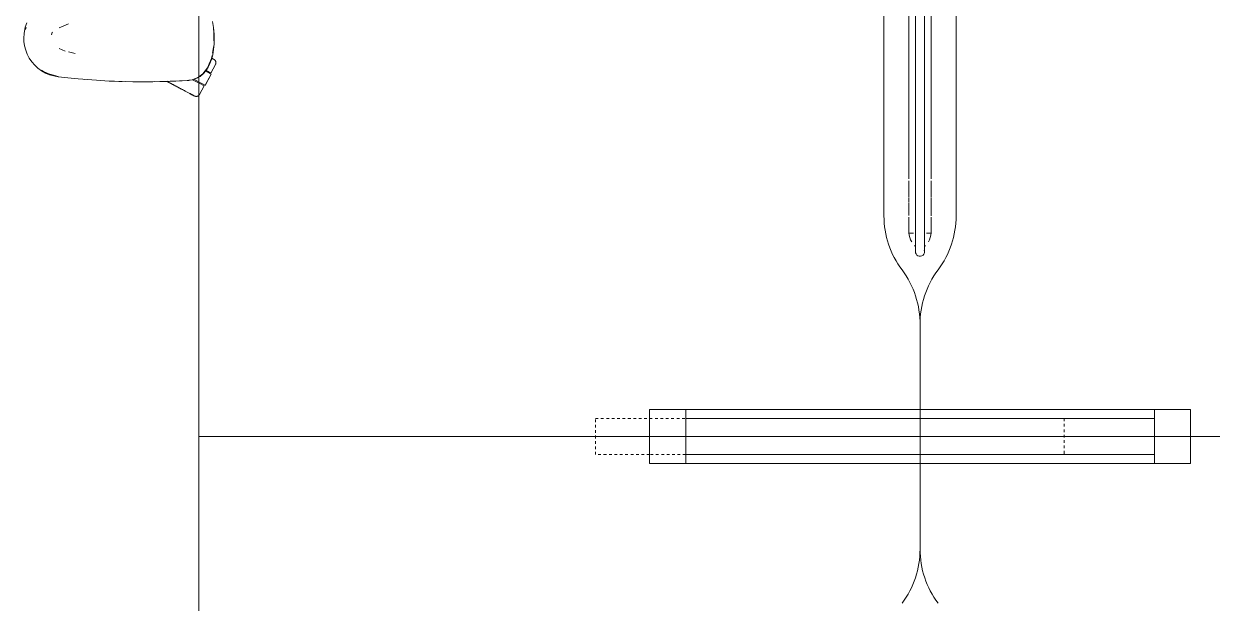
# Model space of a CAD drawing. Header units: millimetres. Extents: x 155927 to 326028, y -36033 to 97293.
# Drawn here: x 185407 to 186725, y 31223 to 31866 of the extents above; entities that cross this region are included whole.
import ezdxf

# ---------------------------------------------------------------- set-up
doc = ezdxf.new("R2010")
doc.units = ezdxf.units.MM
doc.header["$MEASUREMENT"] = 0
doc.linetypes.add('Dash', pattern=[6, 3, -3])
for name, color, linetype, lineweight in [('G-IMPT', 8, 'CONTINUOUS', 9), ('I-FURN', 8, 'CONTINUOUS', 9), ('I-FURN-HDLN', 8, 'Dash', 9)]:
    doc.layers.add(name, color=color, linetype=linetype, lineweight=lineweight)

msp = doc.modelspace()

# ---------------------------------------------------------------- linework, layer by layer
at = {"layer": 'G-IMPT'}
for p, q in [((185616.1, 31868.4), (185617.2, 31861.6)), ((185406.6, 31849.8), (185406.9, 31854.9)), ((185406.9, 31854.9), (185407.7, 31859.8)), ((185407.7, 31859.8), (185408.3, 31861.9)), ((185410, 31866.7), (185408.3, 31861.9)), ((185409.1, 31861.5), (185408.5, 31859.5)), ((185437.2, 31853.6), (185438.2, 31855.9)), ((185438.2, 31855.9), (185438.5, 31856.3)), ((185456.2, 31865.5), (185445.7, 31861.4)), ((185617.3, 31857), (185616.9, 31859.8)), ((185617.8, 31854.3), (185617.2, 31861.6)), ((185617.3, 31857), (185617.5, 31849.8)), ((185406.6, 31849.8), (185406.7, 31846)), ((185407.4, 31841.4), (185406.7, 31846)), ((185407.4, 31841.4), (185408.7, 31836.6)), ((185617.2, 31837.3), (185617.7, 31843.5)), ((185617.3, 31846.7), (185617.5, 31849.8)), ((185617.9, 31849.8), (185617.7, 31843.5)), ((185617.8, 31854.3), (185617.9, 31849.8)), ((185410.5, 31831.9), (185408.7, 31836.6)), ((185412.7, 31827.7), (185410.5, 31831.9)), ((185445.8, 31838.4), (185452.6, 31835.2)), ((185463.7, 31832.8), (185456.2, 31834.4)), ((185614.7, 31825.9), (185616.2, 31831.4)), ((185614.7, 31827), (185615.4, 31830.5)), ((185616, 31833.2), (185616.7, 31837)), ((185617.2, 31837.3), (185616.2, 31831.4)), ((185616.7, 31837), (185616.9, 31840.2)), ((185412.7, 31827.7), (185415.5, 31823.5)), ((185415.5, 31823.5), (185418.8, 31819.7)), ((185422.3, 31816.5), (185418.8, 31819.7)), ((185422.3, 31816.5), (185426.4, 31813.5)), ((185605.3, 31810.2), (185610.3, 31816.7)), ((185611.2, 31817.5), (185608.5, 31813.5)), ((185610.5, 31817), (185612.4, 31821.4)), ((185611.2, 31817.5), (185613.1, 31821.6)), ((185614.7, 31827), (185612.4, 31821.4)), ((185614.7, 31825.9), (185613.1, 31821.6)), ((185426.3, 31814.2), (185428.4, 31812.6)), ((185430.8, 31811), (185426.4, 31813.5)), ((185436.5, 31808.9), (185428.4, 31812.6)), ((185430.8, 31811), (185435, 31809.2)), ((185445.5, 31806.9), (185433, 31810.7)), ((185433, 31810.7), (185442.1, 31807.8)), ((185435, 31809.2), (185439.9, 31807.8)), ((185436.5, 31808.9), (185444.9, 31807)), ((185444.9, 31806.9), (185439.9, 31807.8)), ((185445.5, 31806.9), (185442.1, 31807.8)), ((185462.9, 31805), (185444.9, 31806.9)), ((185467, 31804.6), (185462.9, 31805)), ((185482.1, 31803.4), (185467, 31804.6)), ((185473.9, 31804), (185472.2, 31804.2)), ((185482.1, 31803.4), (185487.1, 31803)), ((185487.1, 31803), (185501.3, 31802.2)), ((185507.3, 31802), (185501.3, 31802.2)), ((185507.3, 31802), (185519.1, 31801.6)), ((185512.2, 31801.8), (185514.1, 31801.7)), ((185514.1, 31801.7), (185515.6, 31801.7)), ((185547.7, 31801.4), (185569.1, 31801.9)), ((185547.7, 31801.4), (185567.9, 31801.8)), ((185557.5, 31801.5), (185569.1, 31801.9)), ((185567.9, 31801.8), (185589.6, 31802.9)), ((185567.9, 31801.8), (185588, 31802.8)), ((185569.1, 31801.9), (185567.9, 31801.8)), ((185569.1, 31801.9), (185589.6, 31802.9)), ((185589.6, 31802.9), (185588, 31802.8)), ((185589.6, 31802.9), (185591.3, 31803.2)), ((185593.5, 31803.6), (185589.7, 31803.1)), ((185593.7, 31803.6), (185591.3, 31803.2)), ((185593.5, 31803.6), (185599.7, 31806)), ((185593.7, 31803.6), (185595, 31804)), ((185598.7, 31805.4), (185595, 31804)), ((185598.7, 31805.4), (185600.9, 31806.7)), ((185599.7, 31806), (185600.9, 31806.9)), ((185600.9, 31806.9), (185605.3, 31810.2)), ((185600.9, 31806.7), (185602.1, 31807.3)), ((185602.1, 31807.3), (185605.8, 31810.4)), ((185608.5, 31813.5), (185605.8, 31810.4)), ((185527.5, 31801.4), (185519.1, 31801.6)), ((185527.5, 31801.4), (185557.5, 31801.5)), ((185527.5, 31801.4), (185547.7, 31801.4)), ((185527.5, 31801.4), (185538.3, 31801.3)), ((185557.5, 31801.5), (185538.3, 31801.3)), ((185547.7, 31801.4), (185557.5, 31801.5)), ((185547.7, 31801.4), (185549.7, 31801.4)), ((185549.7, 31801.4), (185551.6, 31801.5))]:
    msp.add_line(p, q, dxfattribs=at)
at = {"layer": 'I-FURN'}
for p, q in [((185600.9, 32807.6), (185600.9, 31407.6)), ((185600.9, 31407.6), (185600.9, 32807.6)), ((186388.4, 31693.5), (186388.4, 32531.7)), ((186395.9, 32531.7), (186395.9, 31693.5)), ((186405.9, 31693.5), (186405.9, 32531.7)), ((186413.4, 32531.7), (186413.4, 31693.5)), ((186360.9, 31652.6), (186360.9, 32340.8)), ((186360.9, 32340.8), (186360.9, 31652.6)), ((186440.9, 32340.8), (186440.9, 31652.6)), ((186440.9, 31652.6), (186440.9, 32340.8)), ((185614.1, 31811), (185619.3, 31820.7)), ((185615, 31827.5), (185615.4, 31827.3)), ((185615.6, 31827.2), (185615.2, 31827.4)), ((185615.4, 31827.3), (185615.8, 31827.1)), ((185616, 31827), (185615.6, 31827.2)), ((185615.8, 31827.1), (185616.2, 31826.9)), ((185616.3, 31826.8), (185616, 31827)), ((185616.2, 31826.9), (185616.5, 31826.7)), ((185616.6, 31826.6), (185616.3, 31826.8)), ((185616.5, 31826.7), (185616.8, 31826.6)), ((185616.9, 31826.5), (185616.6, 31826.6)), ((185616.8, 31826.6), (185617, 31826.5)), ((185617.1, 31826.4), (185616.9, 31826.5)), ((185617, 31826.5), (185617.2, 31826.3)), ((185617.3, 31826.3), (185617.1, 31826.4)), ((185617.2, 31826.3), (185617.4, 31826.3)), ((185617.4, 31826.2), (185617.3, 31826.3)), ((185617.4, 31826.3), (185617.5, 31826.2)), ((185617.5, 31826.2), (185617.4, 31826.2)), ((185617.5, 31826.2), (185617.6, 31826.2)), ((185617.6, 31826.1), (185617.5, 31826.2)), ((185617.6, 31826.2), (185617.6, 31826.1)), ((185617.6, 31826.1), (185617.8, 31826)), ((185617.6, 31826.1), (185617.6, 31826.1)), ((185617.6, 31826.1), (185617.6, 31826.1)), ((185617.8, 31826), (185617.9, 31826)), ((185617.9, 31826), (185618, 31825.9)), ((185618, 31825.9), (185618.2, 31825.8)), ((185618.2, 31825.8), (185618.3, 31825.7)), ((185618.3, 31825.7), (185618.4, 31825.6)), ((185618.4, 31825.6), (185618.5, 31825.5)), ((185618.5, 31825.5), (185618.6, 31825.4)), ((185618.6, 31825.4), (185618.7, 31825.2)), ((185618.7, 31825.2), (185618.8, 31825.1)), ((185618.8, 31825.1), (185618.9, 31825)), ((185618.9, 31825), (185619, 31824.9)), ((185619, 31824.9), (185619.1, 31824.7)), ((185619.1, 31824.7), (185619.2, 31824.6)), ((185619.2, 31824.6), (185619.3, 31824.4)), ((185619.3, 31824.4), (185619.4, 31824.3)), ((185619.4, 31820.9), (185619.3, 31820.7)), ((185619.3, 31820.7), (185619.3, 31820.7)), ((185619.4, 31824.3), (185619.4, 31824.1)), ((185619.4, 31824.1), (185619.5, 31824)), ((185619.5, 31821.2), (185619.4, 31821)), ((185619.4, 31821), (185619.4, 31820.9)), ((185619.5, 31824), (185619.5, 31823.8)), ((185619.5, 31823.8), (185619.6, 31823.7)), ((185619.6, 31821.5), (185619.5, 31821.3)), ((185619.5, 31821.3), (185619.5, 31821.2)), ((185619.6, 31823.7), (185619.6, 31823.5)), ((185619.6, 31823.5), (185619.7, 31823.4)), ((185619.7, 31821.8), (185619.6, 31821.6)), ((185619.6, 31821.6), (185619.6, 31821.5)), ((185619.7, 31823.4), (185619.7, 31823.2)), ((185619.7, 31823.2), (185619.7, 31823.1)), ((185619.7, 31823.1), (185619.7, 31822.9)), ((185619.7, 31822.9), (185619.7, 31822.7)), ((185619.7, 31822.7), (185619.7, 31822.6)), ((185619.7, 31822.6), (185619.7, 31822.4)), ((185619.7, 31822.4), (185619.7, 31822.3)), ((185619.7, 31822.3), (185619.7, 31822.1)), ((185619.7, 31822.1), (185619.7, 31821.9)), ((185619.7, 31821.9), (185619.7, 31821.8)), ((185566.1, 31801.4), (185565.2, 31801.9)), ((185593.9, 31803.6), (185601.3, 31799.7)), ((185601, 31801), (185595.2, 31804.1)), ((185614.3, 31809.8), (185607.7, 31797.4)), ((185607.9, 31797.3), (185614.5, 31809.7)), ((185608.9, 31813.8), (185610.3, 31813)), ((185609, 31812.6), (185614.3, 31809.8)), ((185610.4, 31813), (185614.1, 31811)), ((185565.6, 31801.7), (185566.6, 31801.2)), ((185567.1, 31800.9), (185566.1, 31801.4)), ((185566.6, 31801.2), (185567.6, 31800.6)), ((185568.1, 31800.3), (185567.1, 31800.9)), ((185567.6, 31800.6), (185568.6, 31800.1)), ((185569.1, 31799.8), (185568.1, 31800.3)), ((185568.6, 31800.1), (185569.6, 31799.6)), ((185570.1, 31799.3), (185569.1, 31799.8)), ((185569.6, 31799.6), (185570.6, 31799)), ((185571.1, 31798.7), (185570.1, 31799.3)), ((185570.6, 31799), (185571.6, 31798.5)), ((185572.2, 31798.2), (185571.1, 31798.7)), ((185571.6, 31798.5), (185572.6, 31798)), ((185573.2, 31797.7), (185572.2, 31798.2)), ((185572.6, 31798), (185573.6, 31797.4)), ((185574.2, 31797.1), (185573.2, 31797.7)), ((185573.6, 31797.4), (185574.6, 31796.9)), ((185575.1, 31796.6), (185574.2, 31797.1)), ((185574.6, 31796.9), (185575.6, 31796.4)), ((185576.1, 31796.1), (185575.1, 31796.6)), ((185575.6, 31796.4), (185576.6, 31795.8)), ((185577.1, 31795.6), (185576.1, 31796.1)), ((185576.6, 31795.8), (185577.6, 31795.3)), ((185578.1, 31795), (185577.1, 31795.6)), ((185577.6, 31795.3), (185578.5, 31794.8)), ((185579, 31794.5), (185578.1, 31795)), ((185578.5, 31794.8), (185579.5, 31794.3)), ((185580, 31794), (185579, 31794.5)), ((185579.5, 31794.3), (185580.4, 31793.8)), ((185580.9, 31793.5), (185580, 31794)), ((185580.4, 31793.8), (185581.3, 31793.3)), ((185581.8, 31793.1), (185580.9, 31793.5)), ((185581.3, 31793.3), (185582.2, 31792.8)), ((185582.7, 31792.6), (185581.8, 31793.1)), ((185582.2, 31792.8), (185583.1, 31792.4)), ((185583.6, 31792.1), (185582.7, 31792.6)), ((185583.1, 31792.4), (185584, 31791.9)), ((185584.5, 31791.7), (185583.6, 31792.1)), ((185584, 31791.9), (185584.8, 31791.5)), ((185585.3, 31791.2), (185584.5, 31791.7)), ((185584.8, 31791.5), (185585.7, 31791)), ((185585.7, 31791), (185586.5, 31790.6)), ((185586.5, 31790.6), (185587.2, 31790.2)), ((185587.2, 31790.2), (185588, 31789.8)), ((185588, 31789.8), (185588.7, 31789.4)), ((185588.7, 31789.4), (185589.4, 31789)), ((185589.4, 31789), (185590.1, 31788.7)), ((185590.1, 31788.7), (185590.7, 31788.3)), ((185607.7, 31797.4), (185601, 31801)), ((185601.3, 31799.7), (185606.6, 31796.9)), ((185601.5, 31787.2), (185606.6, 31796.9)), ((185590.7, 31788.3), (185591.3, 31788)), ((185591.6, 31787.8), (185591, 31788.2)), ((185591.3, 31788), (185591.9, 31787.7)), ((185592.2, 31787.6), (185591.6, 31787.8)), ((185591.9, 31787.7), (185592.4, 31787.4)), ((185592.7, 31787.3), (185592.2, 31787.6)), ((185592.4, 31787.4), (185592.9, 31787.2)), ((185593.2, 31787), (185592.7, 31787.3)), ((185592.9, 31787.2), (185593.4, 31786.9)), ((185593.6, 31786.8), (185593.2, 31787)), ((185593.4, 31786.9), (185593.8, 31786.7)), ((185594, 31786.6), (185593.6, 31786.8)), ((185593.8, 31786.7), (185594.2, 31786.5)), ((185594.4, 31786.4), (185594, 31786.6)), ((185594.2, 31786.5), (185594.6, 31786.3)), ((185594.7, 31786.2), (185594.4, 31786.4)), ((185594.6, 31786.3), (185594.9, 31786.1)), ((185595, 31786), (185594.7, 31786.2)), ((185594.9, 31786.1), (185595.2, 31786)), ((185595.3, 31785.9), (185595, 31786)), ((185595.2, 31786), (185595.4, 31785.8)), ((185595.5, 31785.8), (185595.3, 31785.9)), ((185595.4, 31785.8), (185595.6, 31785.7)), ((185595.7, 31785.7), (185595.5, 31785.8)), ((185595.6, 31785.7), (185595.8, 31785.6)), ((185595.8, 31785.6), (185595.7, 31785.7)), ((185595.9, 31785.6), (185595.8, 31785.6)), ((185595.8, 31785.6), (185595.9, 31785.6)), ((185596, 31785.5), (185595.9, 31785.6)), ((185595.9, 31785.6), (185596, 31785.5)), ((185596.1, 31785.5), (185596, 31785.5)), ((185596, 31785.5), (185596, 31785.5)), ((185596, 31785.5), (185596, 31785.5)), ((185596, 31785.5), (185596, 31785.5)), ((185596.2, 31785.4), (185596.1, 31785.5)), ((185596.3, 31785.4), (185596.2, 31785.4)), ((185596.5, 31785.3), (185596.3, 31785.4)), ((185596.6, 31785.2), (185596.5, 31785.3)), ((185596.8, 31785.2), (185596.6, 31785.2)), ((185597, 31785.2), (185596.8, 31785.2)), ((185597.1, 31785.1), (185597, 31785.2)), ((185597.3, 31785.1), (185597.1, 31785.1)), ((185597.4, 31785.1), (185597.3, 31785.1)), ((185597.6, 31785.1), (185597.4, 31785.1)), ((185597.8, 31785), (185597.6, 31785.1)), ((185597.9, 31785), (185597.8, 31785)), ((185598.1, 31785), (185597.9, 31785)), ((185598.2, 31785.1), (185598.1, 31785)), ((185598.4, 31785.1), (185598.2, 31785.1)), ((185598.6, 31785.1), (185598.4, 31785.1)), ((185598.7, 31785.1), (185598.6, 31785.1)), ((185598.9, 31785.2), (185598.7, 31785.1)), ((185599, 31785.2), (185598.9, 31785.2)), ((185599.2, 31785.2), (185599, 31785.2)), ((185599.3, 31785.3), (185599.2, 31785.2)), ((185599.5, 31785.4), (185599.3, 31785.3)), ((185599.6, 31785.4), (185599.5, 31785.4)), ((185599.8, 31785.5), (185599.6, 31785.4)), ((185599.9, 31785.6), (185599.8, 31785.5)), ((185600.1, 31785.7), (185599.9, 31785.6)), ((185600.2, 31785.7), (185600.1, 31785.7)), ((185600.3, 31785.8), (185600.2, 31785.7)), ((185600.4, 31785.9), (185600.3, 31785.8)), ((185600.6, 31786), (185600.4, 31785.9)), ((185600.7, 31786.2), (185600.6, 31786)), ((185600.8, 31786.3), (185600.7, 31786.2)), ((185600.9, 31786.4), (185600.8, 31786.3)), ((185601, 31786.5), (185600.9, 31786.4)), ((185601.1, 31786.6), (185601, 31786.5)), ((185601.2, 31786.8), (185601.1, 31786.6)), ((185601.3, 31786.9), (185601.2, 31786.8)), ((185601.4, 31787), (185601.3, 31786.9)), ((185601.5, 31787.2), (185601.4, 31787)), ((186388.4, 31673.8), (186388.4, 31691.5)), ((186395.9, 31693.5), (186395.9, 31690.3)), ((186395.9, 31690.3), (186395.9, 31687.1)), ((186395.9, 31687.1), (186395.9, 31683.8)), ((186395.9, 31683.8), (186395.9, 31680.6)), ((186405.9, 31692.6), (186405.9, 31693.5)), ((186405.9, 31689.4), (186405.9, 31692.6)), ((186405.9, 31686.2), (186405.9, 31689.4)), ((186405.9, 31683), (186405.9, 31686.2)), ((186413.4, 31691.5), (186413.4, 31673.8)), ((186388.4, 31668.1), (186388.4, 31673)), ((186395.9, 31680.6), (186395.9, 31677.4)), ((186395.9, 31677.4), (186395.9, 31674.3)), ((186395.9, 31674.3), (186395.9, 31671.2)), ((186395.9, 31671.2), (186395.9, 31668.1)), ((186405.9, 31679.8), (186405.9, 31683)), ((186405.9, 31676.6), (186405.9, 31679.8)), ((186405.9, 31673.4), (186405.9, 31676.6)), ((186405.9, 31670.3), (186405.9, 31673.4)), ((186405.9, 31667.2), (186405.9, 31670.3)), ((186413.4, 31673), (186413.4, 31668.1)), ((186388.4, 31653), (186388.4, 31667.2)), ((186395.9, 31668.1), (186395.9, 31665)), ((186395.9, 31665), (186395.9, 31662)), ((186395.9, 31662), (186395.9, 31659.1)), ((186395.9, 31659.1), (186395.9, 31656.2)), ((186405.9, 31664.2), (186405.9, 31667.2)), ((186405.9, 31661.2), (186405.9, 31664.2)), ((186405.9, 31658.3), (186405.9, 31661.2)), ((186405.9, 31655.4), (186405.9, 31658.3)), ((186413.4, 31668.3), (186413.4, 31652.4)), ((186388.4, 31633.5), (186388.4, 31651.1)), ((186395.9, 31656.2), (186395.9, 31653.3)), ((186395.9, 31653.3), (186395.9, 31650.5)), ((186395.9, 31650.5), (186395.9, 31647.8)), ((186395.9, 31647.8), (186395.9, 31645.2)), ((186395.9, 31645.2), (186395.9, 31642.6)), ((186405.9, 31652.6), (186405.9, 31655.4)), ((186405.9, 31649.8), (186405.9, 31652.6)), ((186405.9, 31647.1), (186405.9, 31649.8)), ((186405.9, 31644.5), (186405.9, 31647.1)), ((186405.9, 31642), (186405.9, 31644.5)), ((186413.4, 31651.1), (186413.4, 31633.5)), ((186388.4, 31638.1), (186388.4, 31639.2)), ((186388.4, 31633.5), (186393.6, 31633.5)), ((186395.9, 31642.6), (186395.9, 31640.2)), ((186395.9, 31640.2), (186395.9, 31637.8)), ((186395.9, 31637.8), (186395.9, 31635.5)), ((186395.9, 31635.5), (186395.9, 31633.3)), ((186395.9, 31633.3), (186395.9, 31631.2)), ((186395.9, 31631.2), (186395.9, 31629.1)), ((186405.9, 31639.5), (186405.9, 31642)), ((186405.9, 31637.2), (186405.9, 31639.5)), ((186405.9, 31634.9), (186405.9, 31637.2)), ((186405.9, 31632.7), (186405.9, 31634.9)), ((186405.9, 31630.6), (186405.9, 31632.7)), ((186405.9, 31628.6), (186405.9, 31630.6)), ((186408.2, 31633.5), (186413.4, 31633.5)), ((186413.4, 31639.2), (186413.4, 31638.1)), ((186395.9, 31629.1), (186395.9, 31627.2)), ((186395.9, 31627.2), (186395.9, 31625.4)), ((186395.9, 31625.4), (186395.9, 31623.7)), ((186395.9, 31623.7), (186395.9, 31622.2)), ((186395.9, 31622.2), (186395.9, 31620.7)), ((186395.9, 31620.7), (186395.9, 31619.3)), ((186395.9, 31619.3), (186395.9, 31618.1)), ((186395.9, 31618.1), (186395.9, 31617)), ((186405.9, 31626.7), (186405.9, 31628.6)), ((186405.9, 31625), (186405.9, 31626.7)), ((186405.9, 31623.3), (186405.9, 31625)), ((186405.9, 31621.8), (186405.9, 31623.3)), ((186405.9, 31620.3), (186405.9, 31621.8)), ((186405.9, 31619), (186405.9, 31620.3)), ((186405.9, 31617.8), (186405.9, 31619)), ((186405.9, 31616.7), (186405.9, 31617.8)), ((186395.9, 31617), (186395.9, 31616)), ((186395.9, 31616), (186395.9, 31615.1)), ((186395.9, 31615.1), (186395.9, 31614.4)), ((186395.9, 31614.4), (186395.9, 31613.8)), ((186395.9, 31613.8), (186395.9, 31613.3)), ((186395.9, 31613.3), (186395.9, 31612.9)), ((186395.9, 31612.9), (186395.9, 31612.7)), ((186395.9, 31612.7), (186395.9, 31612.6)), ((186395.9, 31612.6), (186395.9, 31612.6)), ((186405.9, 31615.8), (186405.9, 31616.7)), ((186405.9, 31614.9), (186405.9, 31615.8)), ((186405.9, 31614.2), (186405.9, 31614.9)), ((186405.9, 31613.6), (186405.9, 31614.2)), ((186405.9, 31613.2), (186405.9, 31613.6)), ((186405.9, 31612.9), (186405.9, 31613.2)), ((186405.9, 31612.7), (186405.9, 31612.9)), ((186405.9, 31612.6), (186405.9, 31612.7)), ((186400.9, 31407.6), (186400.9, 31531.5)), ((186400.9, 31531.5), (186400.9, 31407.6)), ((186400.9, 31531.5), (186400.9, 31407.6)), ((186400.9, 31407.6), (186400.9, 31531.5)), ((186100.9, 31437.6), (186700.9, 31437.6)), ((186140.9, 31437.6), (186100.9, 31437.6)), ((186100.9, 31437.6), (186100.9, 31377.6)), ((186100.9, 31377.6), (186100.9, 31437.6)), ((186660.9, 31437.6), (186140.9, 31437.6)), ((186140.9, 31377.6), (186140.9, 31437.6)), ((186140.9, 31427.6), (186140.9, 31437.6)), ((186700.9, 31437.6), (186660.9, 31437.6)), ((186660.9, 31427.6), (186660.9, 31437.6)), ((186660.9, 31377.6), (186660.9, 31437.6)), ((186700.9, 31377.6), (186700.9, 31437.6)), ((186700.9, 31377.6), (186700.9, 31437.6)), ((186140.9, 31427.6), (186140.9, 31387.6)), ((186660.9, 31427.6), (186140.9, 31427.6)), ((186660.9, 31387.6), (186660.9, 31427.6)), ((185600.9, 31407.6), (186400.9, 31407.6)), ((186400.9, 31407.6), (185600.9, 31407.6)), ((186400.9, 31407.6), (185600.9, 31407.6)), ((185600.9, 31407.6), (185600.9, 30007.6)), ((185600.9, 30007.6), (185600.9, 31407.6)), ((185600.9, 31407.6), (186400.9, 31407.6)), ((186400.9, 31407.6), (187200.9, 31407.6)), ((187200.9, 31407.6), (186400.9, 31407.6)), ((186400.9, 31282.6), (186400.9, 31407.6)), ((186400.9, 31407.6), (186400.9, 31282.6)), ((187200.9, 31407.6), (186400.9, 31407.6)), ((186400.9, 31407.6), (186400.9, 31282.6)), ((186400.9, 31282.6), (186400.9, 31407.6)), ((186400.9, 31407.6), (187200.9, 31407.6)), ((186140.9, 31377.6), (186140.9, 31387.6)), ((186140.9, 31387.6), (186660.9, 31387.6)), ((186660.9, 31377.6), (186660.9, 31387.6)), ((186100.9, 31377.6), (186140.9, 31377.6)), ((186700.9, 31377.6), (186100.9, 31377.6)), ((186140.9, 31377.6), (186660.9, 31377.6)), ((186660.9, 31377.6), (186700.9, 31377.6))]:
    msp.add_line(p, q, dxfattribs=at)
for centre, radius, start, end in [((186460.9, 31652.6), 100, 180, 216.8699), ((186460.9, 31652.6), 100, 180, 216.8699), ((186340.9, 31652.6), 100, 323.1301, 0), ((186340.9, 31652.6), 100, 323.1301, 0), ((186411.9, 31635.9), 23.6, 185.6664, 210.8564), ((186389.9, 31635.9), 23.6, 329.1436, 354.3336), ((186400.9, 31625.5), 8.51, 223.4514, 234.4595), ((186400.9, 31625.5), 8.51, 305.5405, 316.5486), ((186400.9, 31612.6), 5, 173.0848, 21.8252), ((186300.9, 31532.6), 100, 359.3744, 36.8699), ((186300.9, 31532.6), 100, 359.3744, 36.8699), ((186500.9, 31532.6), 100, 143.1301, 180.6256), ((186500.9, 31532.6), 100, 143.1301, 180.6256), ((186300.9, 31282.6), 100, 323.1301, 0), ((186300.9, 31282.6), 100, 323.1301, 0), ((186500.9, 31282.6), 100, 180, 216.8699), ((186500.9, 31282.6), 100, 180, 216.8699)]:
    msp.add_arc(centre, radius, start, end, dxfattribs=at)
at = {"layer": 'I-FURN-HDLN'}
for p, q in [((186040.9, 31387.6), (186040.9, 31427.6)), ((186040.9, 31427.6), (186100.9, 31427.6)), ((186100.9, 31427.6), (186560.9, 31427.6)), ((186560.9, 31427.6), (186560.9, 31387.6)), ((186100.9, 31387.6), (186040.9, 31387.6)), ((186560.9, 31387.6), (186100.9, 31387.6))]:
    msp.add_line(p, q, dxfattribs=at)

doc.saveas('drawing.dxf')
